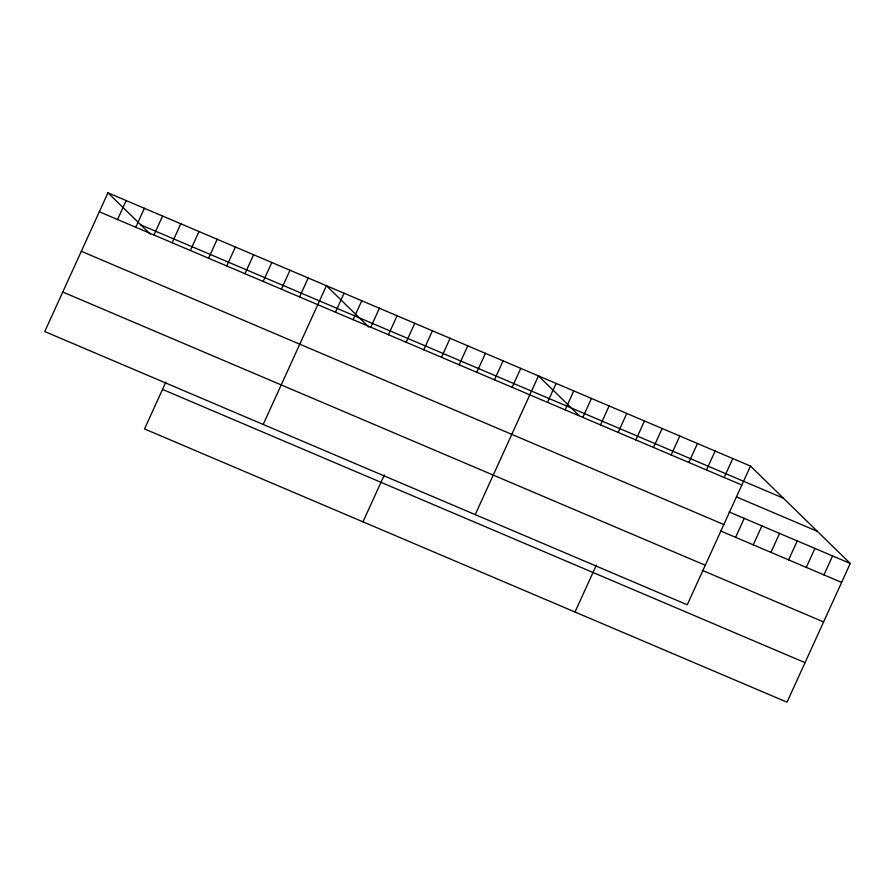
<?xml version="1.0" encoding="UTF-8"?>
<svg xmlns="http://www.w3.org/2000/svg" width="895" height="895" viewBox="0 0 895 895"><rect width="100%" height="100%" fill="white"/><g stroke="black" fill="none" stroke-linecap="round" stroke-linejoin="round"><path stroke-width="1.34" d="M107.971 192.817L44.75 331.542L687.248 604.796L750.48 466.06L107.971 192.817L150.326 234.154M117.536 219.51L126.184 200.558M135.738 227.252L144.386 208.3M153.951 234.993L162.588 216.042M172.153 242.735L180.79 223.784M190.355 250.477L198.992 231.525M208.557 258.219L217.205 239.267M165.911 382.008L144.52 428.94L787.029 702.183L850.25 563.458L750.48 466.06M226.759 265.96L235.407 247.009M244.973 273.702L253.609 254.751M263.175 281.444L271.811 262.492M281.377 289.186L290.014 270.234M299.579 296.927L308.227 277.976M263.197 424.454L326.429 285.718L368.774 327.055M335.457 312.187L344.094 293.224M353.122 319.705L361.759 300.742M370.787 327.212L379.435 308.26M388.464 334.73L397.1 315.767M406.129 342.248L414.765 323.285M423.794 349.755L432.442 330.803M362.978 521.841L384.358 474.921M441.47 357.273L450.107 338.31M459.135 364.791L467.772 345.828M476.8 372.298L485.448 353.346M494.476 379.816L503.113 360.853M512.141 387.334L520.778 368.371M475.223 514.625L538.454 375.889L578.92 415.381M547.483 402.358L556.119 383.396M565.148 409.876L573.784 390.914M582.813 417.383L591.461 398.432M600.489 424.901L609.126 405.938M618.154 432.419L626.791 413.456M635.83 439.926L644.467 420.974M575.004 612.012L596.383 565.092M653.495 447.444L662.132 428.481M671.16 454.962L679.797 435.999M688.837 462.469L697.474 443.517M706.502 469.987L715.139 451.024M724.167 477.505L732.804 458.542M735.6 537.324L744.237 518.373M753.266 544.842L761.902 525.88M770.931 552.36L779.579 533.398M788.607 559.867L797.244 540.916M806.272 567.385L814.909 548.422M823.937 574.903L832.585 555.94M140.895 224.958L783.405 498.202M99.334 211.768L741.843 485.012M736.551 496.96L817.325 531.317M729.089 511.929L850.25 563.458M81.322 251.294L723.82 524.537M720.453 530.892L841.613 582.41M62.762 292.016L705.271 565.26M702.441 570.417L823.601 621.935M162.532 389.414L805.041 662.658"/></g></svg>
